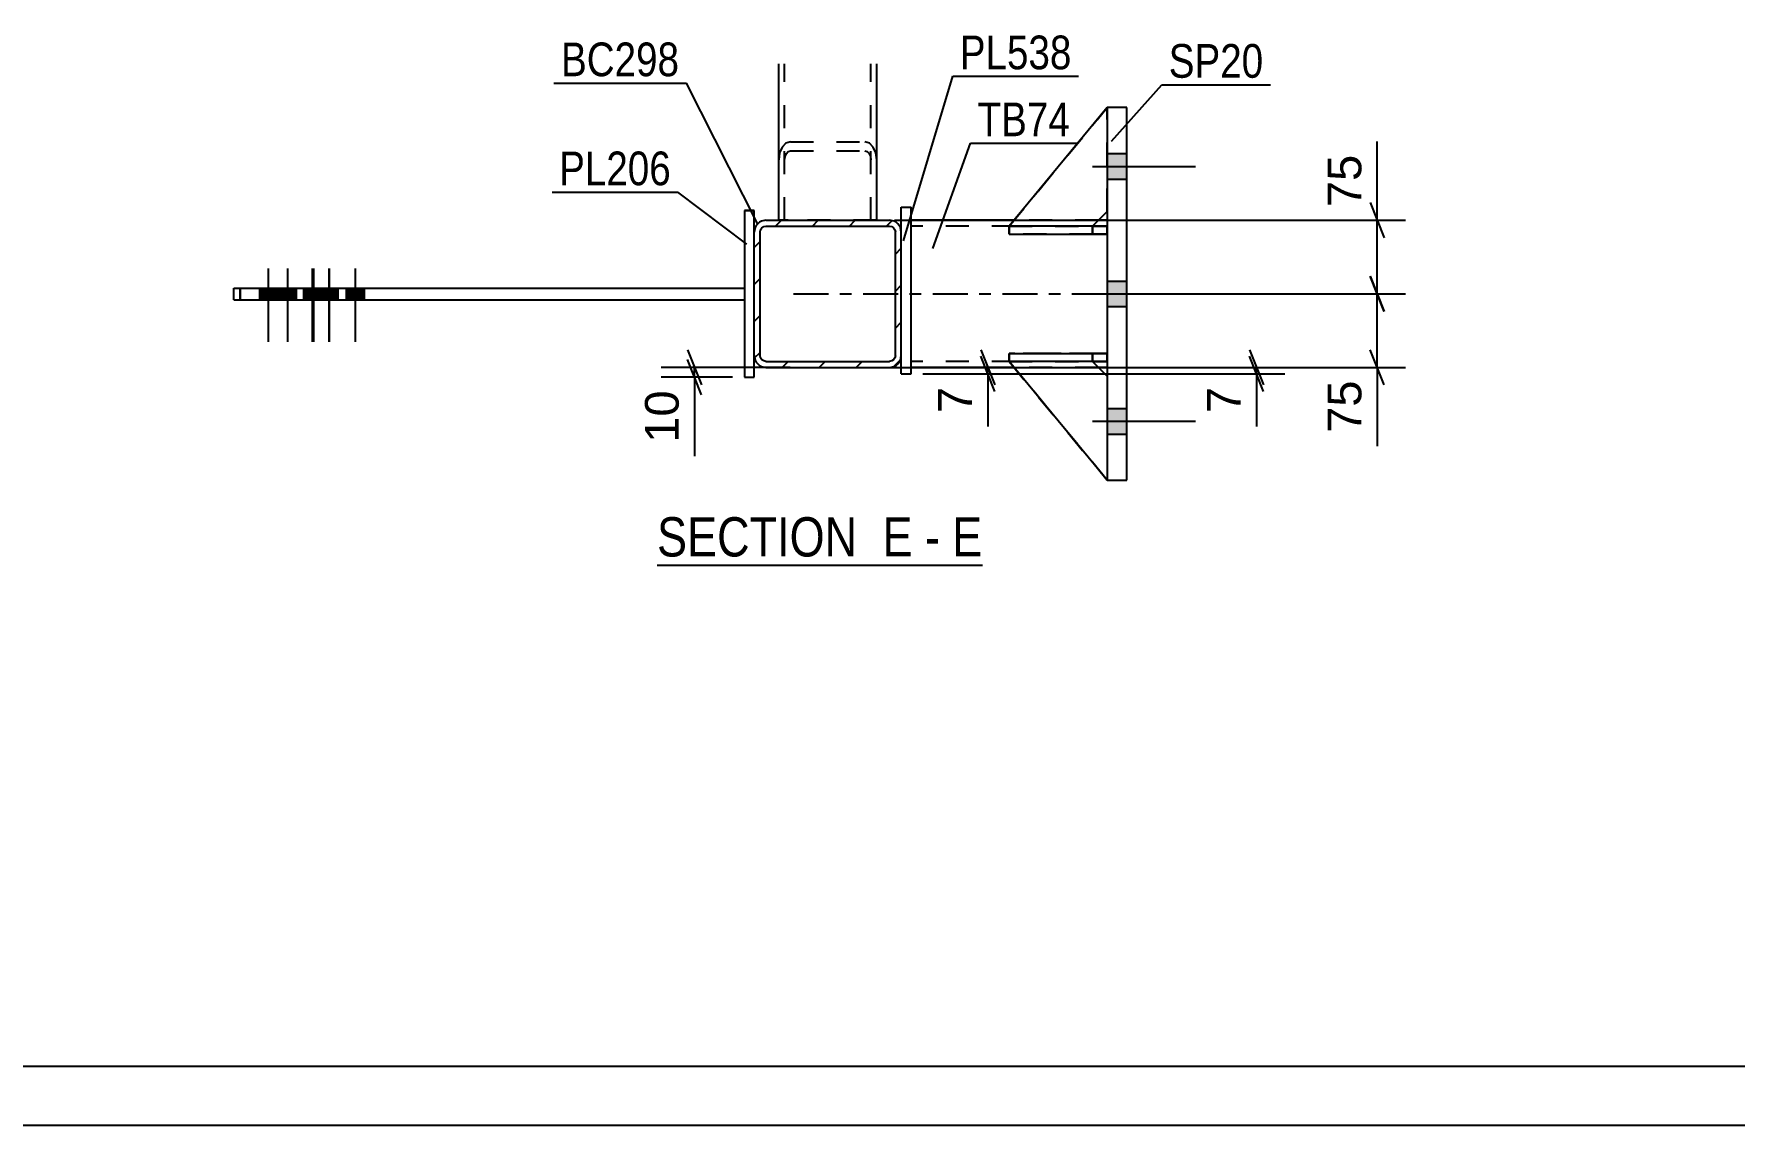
# Model space of a CAD drawing. Header units: millimetres. Extents: x -109 to 732, y -404 to 190.
# Drawn here: x 121.1 to 265.6, y -404 to -311.3 of the extents above; entities that cross this region are included whole.
import ezdxf

# ---------------------------------------------------------------- set-up
doc = ezdxf.new("R2010")
doc.units = ezdxf.units.MM
doc.linetypes.add('DXK_LINE_DOT2', pattern=[3.9198, 1.9599, -1.9599])
doc.linetypes.add('DXK_LINE_DOT3', pattern=[5.9187, 2.979, -0.9799, 0.9799, -0.9799])
doc.styles.add('Arial', font='ARIAL.TTF', dxfattribs={"height": 0.2})
doc.styles.add('Arial Narrow', font='ARIALN.TTF', dxfattribs={"height": 0.2})

# ---------------------------------------------------------------- blocks, each defined once
blk = doc.blocks.new('Unknown-717262461-1115')
at = {"color": 5, "linetype": 'Continuous'}
for p, q in [((-104.15, -399.01), (726.85, -399.01)), ((-109.15, -404.01), (731.85, -404.01))]:
    blk.add_line(p, q, dxfattribs=at)
blk = doc.blocks.new('Unknown-717262461-14 - 21117')
at = {"color": 6, "linetype": 'Continuous'}
blk.add_line((174.09, -356.43), (201.74, -356.43), dxfattribs=at)
at = {"color": 0, "linetype": 'Continuous'}
for points in [[(192.2, -355.68), (192.2, -352.18), (174.09, -352.18), (174.09, -355.68)], [(195.81, -355.68), (195.81, -352.18), (193.25, -352.18), (193.25, -355.68)], [(198.13, -355.68), (198.13, -352.18), (196.86, -352.18), (196.86, -355.68)], [(201.74, -355.68), (201.74, -352.18), (199.18, -352.18), (199.18, -355.68)]]:
    blk.add_wipeout(points, dxfattribs=at)
at = {"color": 7, "linetype": 'Continuous', "style": 'Arial Narrow'}
for s, p in [('SECTION ', (174.09, -355.68)), ('E', (193.25, -355.68)), ('E', (199.18, -355.68)), ('-', (196.86, -355.68))]:
    blk.add_text(s, height=3.34, dxfattribs=at).set_placement(p)
blk = doc.blocks.new('Bolt-717262461-21291 - 21117')
at = {"linetype": 'Continuous'}
for points in [[(214.02, -323.6), (214.02, -321.43), (212.35, -321.43), (212.35, -323.6)], [(214.02, -323.6), (214.02, -321.43), (212.35, -321.43), (212.35, -323.6)], [(214.02, -323.6), (214.02, -321.43), (212.35, -321.43), (212.35, -323.6)], [(214.02, -334.43), (214.02, -332.27), (212.35, -332.27), (212.35, -334.43)], [(214.02, -334.43), (214.02, -332.27), (212.35, -332.27), (212.35, -334.43)], [(214.02, -345.27), (214.02, -343.1), (212.35, -343.1), (212.35, -345.27)], [(214.02, -345.27), (214.02, -343.1), (212.35, -343.1), (212.35, -345.27)], [(214.02, -345.27), (214.02, -343.1), (212.35, -343.1), (212.35, -345.27)]]:
    blk.add_hatch(color=1, dxfattribs=at).paths.add_polyline_path(points)
at = {"color": 1, "linetype": 'Continuous'}
for p, q in [((212.35, -321.43), (214.02, -321.43)), ((212.35, -321.43), (214.02, -321.43)), ((212.35, -321.43), (214.02, -321.43)), ((211.1, -322.52), (219.85, -322.52)), ((211.1, -322.52), (219.85, -322.52)), ((211.1, -322.52), (219.85, -322.52)), ((212.35, -323.6), (214.02, -323.6)), ((212.35, -323.6), (214.02, -323.6)), ((212.35, -323.6), (214.02, -323.6)), ((212.35, -332.27), (214.02, -332.27)), ((212.35, -332.27), (214.02, -332.27)), ((211.1, -333.35), (219.85, -333.35)), ((211.1, -333.35), (219.85, -333.35)), ((212.35, -334.43), (214.02, -334.43)), ((212.35, -334.43), (214.02, -334.43)), ((212.35, -343.1), (214.02, -343.1)), ((212.35, -343.1), (214.02, -343.1)), ((212.35, -343.1), (214.02, -343.1)), ((211.1, -344.18), (219.85, -344.18)), ((211.1, -344.18), (219.85, -344.18)), ((211.1, -344.18), (219.85, -344.18)), ((212.35, -345.27), (214.02, -345.27)), ((212.35, -345.27), (214.02, -345.27)), ((212.35, -345.27), (214.02, -345.27))]:
    blk.add_line(p, q, dxfattribs=at)
blk = doc.blocks.new('Part-717262461-21228 - 21117')
at = {"color": 2, "linetype": 'Continuous'}
for p, q in [((138.13, -332.86), (143.41, -332.86)), ((138.13, -333.86), (138.13, -332.86)), ((138.67, -333.86), (138.67, -332.86)), ((143.41, -332.86), (181.51, -332.86)), ((143.41, -333.86), (143.41, -332.86)), ((181.51, -332.86), (181.51, -333.86)), ((138.13, -333.86), (143.41, -333.86)), ((143.41, -333.86), (181.51, -333.86))]:
    blk.add_line(p, q, dxfattribs=at)
at = {"color": 7, "linetype": 'DXK_LINE_DOT2'}
for p, q in [((138.66, -332.86), (138.67, -332.86)), ((138.66, -332.86), (138.66, -333.86)), ((143.4, -332.86), (143.41, -332.86)), ((143.4, -332.86), (143.4, -333.86)), ((138.66, -333.86), (138.67, -333.86)), ((143.4, -333.86), (143.41, -333.86))]:
    blk.add_line(p, q, dxfattribs=at)
blk = doc.blocks.new('Part-717262461-21236 - 21117')
at = {"color": 2, "linetype": 'Continuous'}
for p, q in [((204.02, -338.43), (212.35, -338.43)), ((204.02, -338.43), (204.02, -339.1)), ((212.35, -339.1), (204.02, -339.1)), ((212.35, -338.43), (212.35, -338.43)), ((212.35, -339.1), (212.35, -338.43))]:
    blk.add_line(p, q, dxfattribs=at)
at = {"color": 7, "linetype": 'DXK_LINE_DOT2'}
for p, q in [((211.1, -338.43), (204.02, -338.43)), ((204.02, -339.1), (211.1, -339.1)), ((212.35, -338.43), (211.1, -338.43)), ((211.1, -338.43), (211.1, -339.1)), ((211.1, -339.1), (212.35, -339.1)), ((212.35, -338.43), (212.35, -338.43))]:
    blk.add_line(p, q, dxfattribs=at)
blk = doc.blocks.new('Part-717262461-21172 - 21117')
at = {"color": 2, "linetype": 'Continuous'}
for p, q in [((214.02, -317.52), (212.35, -317.52)), ((212.35, -317.52), (212.35, -349.18)), ((214.02, -349.18), (214.02, -317.52)), ((212.35, -349.18), (214.02, -349.18))]:
    blk.add_line(p, q, dxfattribs=at)
blk = doc.blocks.new('Bolt-717262461-21360 - 21117')
at = {"linetype": 'Continuous'}
for points in [[(143.42, -332.86), (141.92, -332.86), (141.92, -333.86), (143.42, -333.86)], [(145.65, -332.86), (144.15, -332.86), (144.15, -333.86), (145.65, -333.86)], [(146.96, -332.86), (145.46, -332.86), (145.46, -333.86), (146.96, -333.86)], [(149.19, -332.86), (147.69, -332.86), (147.69, -333.86), (149.19, -333.86)]]:
    blk.add_hatch(color=1, dxfattribs=at).paths.add_polyline_path(points)
at = {"color": 1, "linetype": 'Continuous'}
for p, q in [((142.67, -331.19), (142.67, -337.44)), ((144.9, -331.19), (144.9, -337.44)), ((146.21, -331.19), (146.21, -337.44)), ((148.44, -331.19), (148.44, -337.44)), ((141.92, -332.86), (141.92, -333.86)), ((143.42, -332.86), (143.42, -333.86)), ((144.15, -332.86), (144.15, -333.86)), ((145.46, -332.86), (145.46, -333.86)), ((145.65, -332.86), (145.65, -333.86)), ((146.96, -332.86), (146.96, -333.86)), ((147.69, -332.86), (147.69, -333.86)), ((149.19, -332.86), (149.19, -333.86))]:
    blk.add_line(p, q, dxfattribs=at)
blk = doc.blocks.new('Part-717262461-21119 - 21117')
at = {"color": 7, "linetype": 'DXK_LINE_DOT2'}
for p, q in [((184.43, -327.1), (184.43, -313.81)), ((184.93, -327.1), (184.93, -313.81)), ((192.26, -327.1), (192.26, -313.81)), ((192.76, -327.1), (192.76, -313.81)), ((185.05, -320.54), (184.72, -320.87)), ((185.43, -320.42), (185.05, -320.54)), ((185.43, -320.42), (191.76, -320.42)), ((192.15, -320.54), (191.76, -320.42)), ((192.47, -320.87), (192.15, -320.54)), ((184.51, -321.37), (184.43, -321.96)), ((184.72, -320.87), (184.51, -321.37)), ((184.93, -321.96), (184.97, -321.67)), ((184.97, -321.67), (185.08, -321.42)), ((185.08, -321.42), (185.24, -321.25)), ((185.24, -321.25), (185.43, -321.19)), ((185.43, -321.19), (191.76, -321.19)), ((191.76, -321.19), (191.96, -321.25)), ((191.96, -321.25), (192.12, -321.42)), ((192.12, -321.42), (192.23, -321.67)), ((192.23, -321.67), (192.26, -321.96)), ((192.69, -321.37), (192.47, -320.87)), ((192.76, -321.96), (192.69, -321.37)), ((185.24, -327.1), (184.43, -327.1)), ((192.76, -327.1), (185.24, -327.1))]:
    blk.add_line(p, q, dxfattribs=at)
blk = doc.blocks.new('Part-717262461-21120 - 21117')
at = {"color": 2, "linetype": 'Continuous'}
for p, q in [((184.43, -327.1), (184.43, -313.81)), ((192.76, -327.1), (192.76, -313.81))]:
    blk.add_line(p, q, dxfattribs=at)
at = {"color": 7, "linetype": 'DXK_LINE_DOT2'}
for p, q in [((184.93, -327.1), (184.93, -313.81)), ((192.26, -327.1), (192.26, -313.81)), ((184.51, -327.1), (184.43, -327.1)), ((184.43, -327.1), (184.51, -327.1)), ((184.51, -327.1), (192.76, -327.1))]:
    blk.add_line(p, q, dxfattribs=at)
blk = doc.blocks.new('Part-717262461-21133 - 21117')
at = {"linetype": 'Continuous'}
h = blk.add_hatch(dxfattribs=at)
h.set_pattern_fill('', scale=0.7, style=0, pattern_type=0)
h.set_pattern_definition([(45, (194.2305, -339.525), (-1.57154, 1.57154), [])])
h.paths.add_polyline_path([(193.85, -339.6), (194.23, -339.52), (194.55, -339.31), (194.77, -338.98), (194.85, -338.6), (194.85, -328.1), (194.77, -327.72), (194.55, -327.39), (194.23, -327.18), (193.85, -327.1), (183.35, -327.1), (182.97, -327.18), (182.64, -327.39), (182.42, -327.72), (182.35, -328.1), (182.35, -338.6), (182.42, -338.98), (182.64, -339.31), (182.97, -339.52), (183.35, -339.6)])
h.paths.add_polyline_path([(183.35, -339.1), (183.16, -339.06), (182.99, -338.95), (182.89, -338.79), (182.85, -338.6), (182.85, -328.1), (182.89, -327.91), (182.99, -327.75), (183.16, -327.64), (183.35, -327.6), (193.85, -327.6), (194.04, -327.64), (194.2, -327.75), (194.31, -327.91), (194.35, -328.1), (194.35, -338.6), (194.31, -338.79), (194.2, -338.95), (194.04, -339.06), (193.85, -339.1)])
at = {"color": 2, "linetype": 'Continuous'}
for p, q in [((182.42, -327.72), (182.35, -328.1)), ((182.85, -328.1), (182.89, -327.91)), ((182.89, -327.91), (182.99, -327.75)), ((183.35, -327.1), (182.97, -327.18)), ((182.99, -327.75), (183.16, -327.64)), ((183.16, -327.64), (183.35, -327.6)), ((183.35, -327.1), (193.85, -327.1)), ((183.35, -327.6), (193.85, -327.6)), ((194.23, -327.18), (193.85, -327.1)), ((193.85, -327.6), (194.04, -327.64)), ((194.04, -327.64), (194.2, -327.75)), ((194.2, -327.75), (194.31, -327.91)), ((194.31, -327.91), (194.35, -328.1)), ((194.85, -328.1), (194.77, -327.72)), ((182.35, -338.6), (182.35, -328.1)), ((182.85, -338.6), (182.85, -328.1)), ((194.35, -338.6), (194.35, -328.1)), ((194.85, -338.6), (194.85, -328.1)), ((182.35, -338.6), (182.42, -338.98)), ((182.89, -338.79), (182.85, -338.6)), ((182.99, -338.95), (182.89, -338.79)), ((182.97, -339.52), (183.35, -339.6)), ((183.16, -339.06), (182.99, -338.95)), ((183.35, -339.1), (183.16, -339.06)), ((183.35, -339.1), (193.85, -339.1)), ((194.04, -339.06), (193.85, -339.1)), ((193.85, -339.6), (194.23, -339.52)), ((194.2, -338.95), (194.04, -339.06)), ((194.31, -338.79), (194.2, -338.95)), ((194.35, -338.6), (194.31, -338.79)), ((194.77, -338.98), (194.85, -338.6)), ((183.35, -339.6), (193.85, -339.6))]:
    blk.add_line(p, q, dxfattribs=at)
at = {"color": 7, "linetype": 'DXK_LINE_DOT3'}
blk.add_line((188.6, -333.35), (188.6, -333.35), dxfattribs=at)
at = {"color": 2, "linetype": 'Continuous'}
for centre, start, end in [((183.35, -328.1), 112.5, 157.5), ((193.85, -328.1), 22.5, 67.5), ((183.35, -338.6), 202.5, 247.5), ((193.85, -338.6), 292.5, 337.5)]:
    blk.add_arc(centre, 1, start, end, dxfattribs=at)
blk = doc.blocks.new('Part-717262461-21230 - 21117')
at = {"color": 7, "linetype": 'DXK_LINE_DOT2'}
for p, q in [((204.01, -339.11), (211.1, -339.11)), ((212.35, -349.18), (204.01, -339.11)), ((204.01, -339.11), (204.01, -339.11)), ((211.1, -339.11), (204.01, -339.11)), ((204.01, -339.11), (212.35, -349.18)), ((211.1, -339.11), (212.35, -340.36)), ((211.1, -339.11), (211.1, -339.11)), ((211.1, -339.11), (212.35, -340.36)), ((212.35, -340.36), (212.35, -349.18))]:
    blk.add_line(p, q, dxfattribs=at)
blk = doc.blocks.new('Part-717262461-21166 - 21117')
at = {"color": 2, "linetype": 'Continuous'}
for p, q in [((181.51, -326.28), (182.35, -326.28)), ((181.51, -326.28), (181.51, -340.44)), ((182.35, -328.1), (182.35, -326.28)), ((182.35, -340.44), (182.35, -338.6)), ((181.51, -340.44), (182.35, -340.44))]:
    blk.add_line(p, q, dxfattribs=at)
at = {"color": 7, "linetype": 'DXK_LINE_DOT2'}
for p, q in [((182.35, -326.28), (181.51, -326.28)), ((182.35, -338.6), (182.35, -328.1)), ((181.51, -340.44), (182.35, -340.44))]:
    blk.add_line(p, q, dxfattribs=at)
blk = doc.blocks.new('Part-717262461-21234 - 21117')
at = {"color": 7, "linetype": 'DXK_LINE_DOT2'}
for p, q in [((204.02, -339.1), (204.02, -338.43)), ((204.02, -338.43), (211.1, -338.43)), ((212.35, -338.43), (204.02, -338.43)), ((211.1, -339.1), (204.02, -339.1)), ((204.02, -339.1), (212.35, -339.1)), ((211.1, -339.1), (211.1, -338.43)), ((211.1, -338.43), (212.35, -338.43)), ((212.35, -339.1), (211.1, -339.1)), ((212.35, -339.1), (212.35, -338.43)), ((212.35, -339.1), (212.35, -338.43)), ((212.35, -338.43), (212.35, -338.43)), ((212.35, -339.1), (212.35, -339.1))]:
    blk.add_line(p, q, dxfattribs=at)
blk = doc.blocks.new('Part-717262461-21170 - 21117')
at = {"color": 2, "linetype": 'Continuous'}
for p, q in [((194.85, -325.99), (195.68, -325.99)), ((194.85, -328.1), (194.85, -325.99)), ((195.68, -340.15), (195.68, -325.99)), ((194.85, -340.15), (194.85, -338.6)), ((194.85, -340.15), (195.68, -340.15))]:
    blk.add_line(p, q, dxfattribs=at)
at = {"color": 7, "linetype": 'DXK_LINE_DOT2'}
for p, q in [((194.85, -325.99), (195.68, -325.99)), ((194.85, -338.6), (194.85, -328.1)), ((194.85, -340.15), (195.68, -340.15))]:
    blk.add_line(p, q, dxfattribs=at)
blk = doc.blocks.new('Part-717262461-21235 - 21117')
at = {"color": 7, "linetype": 'DXK_LINE_DOT2'}
for p, q in [((204.02, -328.27), (204.02, -327.6)), ((204.02, -327.6), (211.1, -327.6)), ((212.35, -327.6), (204.02, -327.6)), ((211.1, -328.27), (211.1, -327.6)), ((211.1, -327.6), (212.35, -327.6)), ((212.35, -328.27), (212.35, -327.6)), ((212.35, -328.27), (212.35, -327.6)), ((212.35, -327.6), (212.35, -327.6)), ((211.1, -328.27), (204.02, -328.27)), ((204.02, -328.27), (212.35, -328.27)), ((212.35, -328.27), (211.1, -328.27)), ((212.35, -328.27), (212.35, -328.27))]:
    blk.add_line(p, q, dxfattribs=at)
blk = doc.blocks.new('Part-717262461-21171 - 21117')
at = {"color": 2, "linetype": 'Continuous'}
for p, q in [((204.43, -327.1), (195.68, -327.1)), ((212.35, -327.1), (211.6, -327.1)), ((204.42, -339.6), (195.68, -339.6)), ((212.35, -339.6), (211.59, -339.6))]:
    blk.add_line(p, q, dxfattribs=at)
at = {"color": 7, "linetype": 'DXK_LINE_DOT2'}
for p, q in [((195.68, -339.6), (195.68, -327.1)), ((212.35, -327.6), (195.68, -327.6)), ((211.6, -327.1), (204.43, -327.1)), ((212.35, -327.1), (212.35, -339.6)), ((212.35, -339.1), (195.68, -339.1)), ((211.59, -339.6), (204.42, -339.6))]:
    blk.add_line(p, q, dxfattribs=at)
at = {"color": 7, "linetype": 'DXK_LINE_DOT3'}
blk.add_line((185.68, -333.35), (222.35, -333.35), dxfattribs=at)
blk = doc.blocks.new('Part-717262461-21231 - 21117')
at = {"color": 2, "linetype": 'Continuous'}
for p, q in [((204.01, -339.11), (204.01, -339.11)), ((211.1, -339.11), (204.01, -339.11)), ((212.35, -349.18), (204.01, -339.11)), ((211.1, -339.11), (211.1, -339.11)), ((211.1, -339.11), (212.35, -340.36))]:
    blk.add_line(p, q, dxfattribs=at)
at = {"color": 7, "linetype": 'DXK_LINE_DOT2'}
for p, q in [((204.01, -339.11), (211.1, -339.11)), ((212.35, -349.18), (204.01, -339.11)), ((211.1, -339.11), (212.35, -340.36)), ((212.35, -340.36), (212.35, -349.18))]:
    blk.add_line(p, q, dxfattribs=at)
blk = doc.blocks.new('Part-717262461-21232 - 21117')
at = {"color": 7, "linetype": 'DXK_LINE_DOT2'}
for p, q in [((212.35, -317.52), (204.01, -327.61)), ((204.01, -327.61), (212.35, -317.52)), ((212.35, -326.36), (212.35, -317.52)), ((211.1, -327.61), (212.35, -326.36)), ((211.1, -327.61), (212.35, -326.36)), ((204.01, -327.61), (211.1, -327.61)), ((204.01, -327.61), (204.01, -327.61)), ((211.1, -327.61), (204.01, -327.61)), ((211.1, -327.61), (211.1, -327.61))]:
    blk.add_line(p, q, dxfattribs=at)
blk = doc.blocks.new('Part-717262461-21233 - 21117')
at = {"color": 2, "linetype": 'Continuous'}
for p, q in [((212.35, -317.52), (204.01, -327.61)), ((212.35, -317.52), (212.35, -317.52)), ((212.35, -317.52), (212.35, -317.52)), ((211.11, -327.6), (212.35, -326.36)), ((205.05, -327.61), (204.01, -327.61)), ((204.01, -327.61), (204.01, -327.61))]:
    blk.add_line(p, q, dxfattribs=at)
at = {"color": 7, "linetype": 'DXK_LINE_DOT2'}
for p, q in [((212.35, -317.52), (204.01, -327.61)), ((212.35, -326.36), (212.35, -317.52)), ((211.1, -327.61), (212.35, -326.36)), ((211.1, -327.61), (204.01, -327.61)), ((211.1, -327.61), (205.05, -327.61)), ((211.1, -327.61), (211.11, -327.6)), ((211.1, -327.61), (211.1, -327.61))]:
    blk.add_line(p, q, dxfattribs=at)
blk = doc.blocks.new('Bolt-717262461-21358 - 21117')
at = {"linetype": 'Continuous'}
for points in [[(143.42, -332.86), (141.92, -332.86), (141.92, -333.86), (143.42, -333.86)], [(145.64, -332.86), (144.14, -332.86), (144.14, -333.86), (145.64, -333.86)], [(146.95, -332.86), (145.45, -332.86), (145.45, -333.86), (146.95, -333.86)], [(149.18, -332.86), (147.68, -332.86), (147.68, -333.86), (149.18, -333.86)]]:
    blk.add_hatch(color=1, dxfattribs=at).paths.add_polyline_path(points)
at = {"color": 1, "linetype": 'Continuous'}
for p, q in [((142.67, -331.19), (142.67, -337.44)), ((144.89, -331.19), (144.89, -337.44)), ((146.2, -331.19), (146.2, -337.44)), ((148.43, -331.19), (148.43, -337.44)), ((141.92, -332.86), (141.92, -333.86)), ((143.42, -332.86), (143.42, -333.86)), ((144.14, -332.86), (144.14, -333.86)), ((145.45, -332.86), (145.45, -333.86)), ((145.64, -332.86), (145.64, -333.86)), ((146.95, -332.86), (146.95, -333.86)), ((147.68, -332.86), (147.68, -333.86)), ((149.18, -332.86), (149.18, -333.86))]:
    blk.add_line(p, q, dxfattribs=at)
blk = doc.blocks.new('Part-717262461-21237 - 21117')
at = {"color": 2, "linetype": 'Continuous'}
for p, q in [((204.02, -327.6), (204.02, -327.6)), ((204.02, -327.6), (204.02, -328.27)), ((212.35, -327.6), (205.05, -327.6)), ((212.35, -327.6), (212.35, -327.6)), ((212.35, -327.6), (212.35, -328.27)), ((204.02, -328.27), (212.35, -328.27))]:
    blk.add_line(p, q, dxfattribs=at)
at = {"color": 7, "linetype": 'DXK_LINE_DOT2'}
for p, q in [((205.05, -327.6), (204.02, -327.6)), ((211.1, -327.6), (204.02, -327.6)), ((211.1, -327.6), (212.35, -327.6)), ((211.1, -327.6), (211.1, -328.27)), ((212.35, -327.6), (212.35, -327.6)), ((204.02, -328.27), (211.1, -328.27)), ((211.1, -328.27), (212.35, -328.27))]:
    blk.add_line(p, q, dxfattribs=at)
blk = doc.blocks.new('Bolt-717262461-21359 - 21117')
at = {"linetype": 'Continuous'}
for points in [[(141.79, -332.86), (140.29, -332.86), (140.29, -333.86), (141.79, -333.86)], [(141.79, -332.86), (140.29, -332.86), (140.29, -333.86), (141.79, -333.86)], [(145.54, -332.86), (144.04, -332.86), (144.04, -333.86), (145.54, -333.86)], [(145.54, -332.86), (144.04, -332.86), (144.04, -333.86), (145.54, -333.86)]]:
    blk.add_hatch(color=1, dxfattribs=at).paths.add_polyline_path(points)
at = {"color": 1, "linetype": 'Continuous'}
for p, q in [((141.04, -331.19), (141.04, -337.44)), ((141.04, -331.19), (141.04, -337.44)), ((144.79, -331.19), (144.79, -337.44)), ((144.79, -331.19), (144.79, -337.44)), ((140.29, -332.86), (140.29, -333.86)), ((140.29, -332.86), (140.29, -333.86)), ((141.79, -332.86), (141.79, -333.86)), ((141.79, -332.86), (141.79, -333.86)), ((144.04, -332.86), (144.04, -333.86)), ((144.04, -332.86), (144.04, -333.86)), ((145.54, -332.86), (145.54, -333.86)), ((145.54, -332.86), (145.54, -333.86))]:
    blk.add_line(p, q, dxfattribs=at)
blk = doc.blocks.new('StraightDimension-717262461-21482 - 21117')
at = {"color": 7, "linetype": 'Continuous'}
for p, q in [((234.7, -331.85), (235.9, -334.85)), ((215.02, -333.35), (237.7, -333.35)), ((235.3, -339.6), (235.3, -333.35)), ((235.9, -341.1), (234.7, -338.1)), ((193.41, -339.6), (237.7, -339.6)), ((235.3, -339.6), (235.3, -346.3)), ((235.3, -339.6), (235.3, -346.3))]:
    blk.add_line(p, q, dxfattribs=at)
at = {"color": 0}
blk.add_wipeout([(234.55, -340.13), (230.35, -340.13), (230.35, -345.77), (234.55, -345.77)], dxfattribs=at)
at = {"color": 3, "style": 'Arial'}
blk.add_text('75', height=2.865, rotation=90.0002, dxfattribs=at).set_placement((233.95, -345.17))
blk = doc.blocks.new('StraightDimension-717262461-21579 - 21117')
at = {"color": 7, "linetype": 'Continuous'}
for p, q in [((176.68, -338.1), (177.88, -341.1)), ((177.88, -341.94), (176.68, -338.94)), ((185.39, -339.6), (174.43, -339.6)), ((180.51, -340.44), (174.43, -340.44)), ((177.28, -340.44), (177.28, -339.6)), ((177.28, -340.44), (177.28, -347.14)), ((177.28, -340.44), (177.28, -347.14))]:
    blk.add_line(p, q, dxfattribs=at)
at = {"color": 0}
blk.add_wipeout([(176.53, -340.97), (172.33, -340.97), (172.33, -346.61), (176.53, -346.61)], dxfattribs=at)
at = {"color": 3, "style": 'Arial'}
blk.add_text('10', height=2.865, rotation=90.0002, dxfattribs=at).set_placement((175.93, -346.01))
blk = doc.blocks.new('StraightDimension-717262461-21549 - 21117')
at = {"color": 7, "linetype": 'Continuous'}
for p, q in [((201.6, -338.1), (202.8, -341.1)), ((202.8, -341.65), (201.6, -338.65)), ((194.05, -339.6), (204.6, -339.6)), ((196.68, -340.15), (204.6, -340.15)), ((202.2, -340.15), (202.2, -339.6)), ((202.2, -340.15), (202.2, -344.63)), ((202.2, -340.15), (202.2, -344.63))]:
    blk.add_line(p, q, dxfattribs=at)
at = {"color": 0}
blk.add_wipeout([(201.45, -340.68), (197.25, -340.68), (197.25, -344.1), (201.45, -344.1)], dxfattribs=at)
at = {"color": 3, "style": 'Arial'}
blk.add_text('7', height=2.87, rotation=90.0002, dxfattribs=at).set_placement((200.85, -343.5))
blk = doc.blocks.new('StraightDimension-717262461-21481 - 21117')
at = {"color": 7, "linetype": 'Continuous'}
for p, q in [((235.3, -327.1), (235.3, -320.4)), ((235.3, -327.1), (235.3, -320.4)), ((234.7, -325.6), (235.9, -328.6)), ((194.28, -327.1), (237.7, -327.1)), ((235.3, -333.35), (235.3, -327.1)), ((235.9, -334.85), (234.7, -331.85)), ((215.02, -333.35), (237.7, -333.35))]:
    blk.add_line(p, q, dxfattribs=at)
at = {"color": 0}
blk.add_wipeout([(234.55, -320.93), (230.35, -320.93), (230.35, -326.58), (234.55, -326.58)], dxfattribs=at)
at = {"color": 3, "style": 'Arial'}
blk.add_text('75', height=2.865, rotation=90.0002, dxfattribs=at).set_placement((233.95, -325.98))
blk = doc.blocks.new('StraightDimension-717262461-21560 - 21117')
at = {"color": 7, "linetype": 'Continuous'}
for p, q in [((224.44, -338.1), (225.64, -341.1)), ((225.64, -341.65), (224.44, -338.65)), ((196.68, -340.15), (227.44, -340.15)), ((213.35, -339.6), (227.44, -339.6)), ((225.04, -340.15), (225.04, -339.6)), ((225.04, -340.15), (225.04, -344.63)), ((225.04, -340.15), (225.04, -344.63))]:
    blk.add_line(p, q, dxfattribs=at)
at = {"color": 0}
blk.add_wipeout([(224.29, -340.68), (220.09, -340.68), (220.09, -344.1), (224.29, -344.1)], dxfattribs=at)
at = {"color": 3, "style": 'Arial'}
blk.add_text('7', height=2.87, rotation=90.0002, dxfattribs=at).set_placement((223.69, -343.5))
blk = doc.blocks.new('Mark-717262461-21589 - 21117')
at = {"color": 0}
blk.add_wipeout([(175.98, -314.85), (175.98, -311.85), (165.93, -311.85), (165.93, -314.85)], dxfattribs=at)
blk.add_wipeout([(175.98, -314.85), (175.98, -311.85), (165.93, -311.85), (165.93, -314.85)], dxfattribs=at)
at = {"color": 30, "linetype": 'Continuous'}
for p in [(165.33, -315.45), (182.62, -327.37)]:
    blk.add_line(p, (176.58, -315.45), dxfattribs=at)
at = {"color": 3, "style": 'Arial Narrow'}
blk.add_text('BC298', height=2.863, dxfattribs=at).set_placement((165.93, -314.85))
blk = doc.blocks.new('Mark-717262461-21592 - 21117')
at = {"color": 0}
blk.add_wipeout([(175.27, -324.12), (175.27, -321.12), (165.77, -321.12), (165.77, -324.12)], dxfattribs=at)
blk.add_wipeout([(175.27, -324.12), (175.27, -321.12), (165.77, -321.12), (165.77, -324.12)], dxfattribs=at)
at = {"color": 30, "linetype": 'Continuous'}
for p in [(165.17, -324.72), (181.71, -329.13)]:
    blk.add_line(p, (175.87, -324.72), dxfattribs=at)
at = {"color": 3, "style": 'Arial Narrow'}
blk.add_text('PL206', height=2.863, dxfattribs=at).set_placement((165.77, -324.12))
blk = doc.blocks.new('Mark-717262461-21595 - 21117')
at = {"color": 0}
blk.add_wipeout([(209.32, -314.26), (209.32, -311.26), (199.82, -311.26), (199.82, -314.26)], dxfattribs=at)
blk.add_wipeout([(209.32, -314.26), (209.32, -311.26), (199.82, -311.26), (199.82, -314.26)], dxfattribs=at)
at = {"color": 30, "linetype": 'Continuous'}
for p, q in [((195.04, -328.84), (199.22, -314.86)), ((199.22, -314.86), (209.92, -314.86))]:
    blk.add_line(p, q, dxfattribs=at)
at = {"color": 3, "style": 'Arial Narrow'}
blk.add_text('PL538', height=2.863, dxfattribs=at).set_placement((199.82, -314.26))
blk = doc.blocks.new('Mark-717262461-21598 - 21117')
at = {"color": 0}
blk.add_wipeout([(209.18, -319.95), (209.18, -316.95), (201.33, -316.95), (201.33, -319.95)], dxfattribs=at)
blk.add_wipeout([(209.18, -319.95), (209.18, -316.95), (201.33, -316.95), (201.33, -319.95)], dxfattribs=at)
at = {"color": 30, "linetype": 'Continuous'}
for p, q in [((197.52, -329.49), (200.73, -320.55)), ((200.73, -320.55), (209.78, -320.55))]:
    blk.add_line(p, q, dxfattribs=at)
at = {"color": 3, "style": 'Arial Narrow'}
blk.add_text('TB74', height=2.863, dxfattribs=at).set_placement((201.33, -319.95))
blk = doc.blocks.new('Mark-717262461-21601 - 21117')
at = {"color": 0}
blk.add_wipeout([(225.62, -314.98), (225.62, -311.98), (217.58, -311.98), (217.58, -314.98)], dxfattribs=at)
blk.add_wipeout([(225.62, -314.98), (225.62, -311.98), (217.58, -311.98), (217.58, -314.98)], dxfattribs=at)
at = {"color": 30, "linetype": 'Continuous'}
for p, q in [((212.71, -320.38), (216.98, -315.58)), ((216.98, -315.58), (226.22, -315.58))]:
    blk.add_line(p, q, dxfattribs=at)
at = {"color": 3, "style": 'Arial Narrow'}
blk.add_text('SP20', height=2.863, dxfattribs=at).set_placement((217.58, -314.98))

msp = doc.modelspace()

# ---------------------------------------------------------------- block references
for name in ['Unknown-717262461-1115', 'Part-717262461-21119 - 21117', 'Part-717262461-21120 - 21117', 'Part-717262461-21232 - 21117', 'Part-717262461-21233 - 21117', 'Part-717262461-21172 - 21117', 'Bolt-717262461-21291 - 21117', 'Part-717262461-21166 - 21117', 'Part-717262461-21170 - 21117', 'Part-717262461-21133 - 21117', 'Part-717262461-21171 - 21117', 'Part-717262461-21235 - 21117', 'Part-717262461-21237 - 21117', 'Bolt-717262461-21359 - 21117', 'Bolt-717262461-21360 - 21117', 'Bolt-717262461-21358 - 21117', 'Part-717262461-21228 - 21117', 'Part-717262461-21230 - 21117', 'Part-717262461-21231 - 21117', 'Part-717262461-21236 - 21117', 'Part-717262461-21234 - 21117']:
    msp.add_blockref(name, (0, 0))

# ---------------------------------------------------------------- next in the draw order: block references
for name in ['Mark-717262461-21589 - 21117', 'StraightDimension-717262461-21482 - 21117', 'StraightDimension-717262461-21579 - 21117', 'Unknown-717262461-14 - 21117']:
    msp.add_blockref(name, (0, 0))

# ---------------------------------------------------------------- next in the draw order: block references
for name in ['StraightDimension-717262461-21481 - 21117', 'Mark-717262461-21592 - 21117', 'StraightDimension-717262461-21549 - 21117']:
    msp.add_blockref(name, (0, 0))

# ---------------------------------------------------------------- next in the draw order: block references
for name in ['Mark-717262461-21595 - 21117', 'Mark-717262461-21601 - 21117', 'StraightDimension-717262461-21560 - 21117']:
    msp.add_blockref(name, (0, 0))

# ---------------------------------------------------------------- next in the draw order: block references
msp.add_blockref('Mark-717262461-21598 - 21117', (0, 0))

doc.saveas('drawing.dxf')
